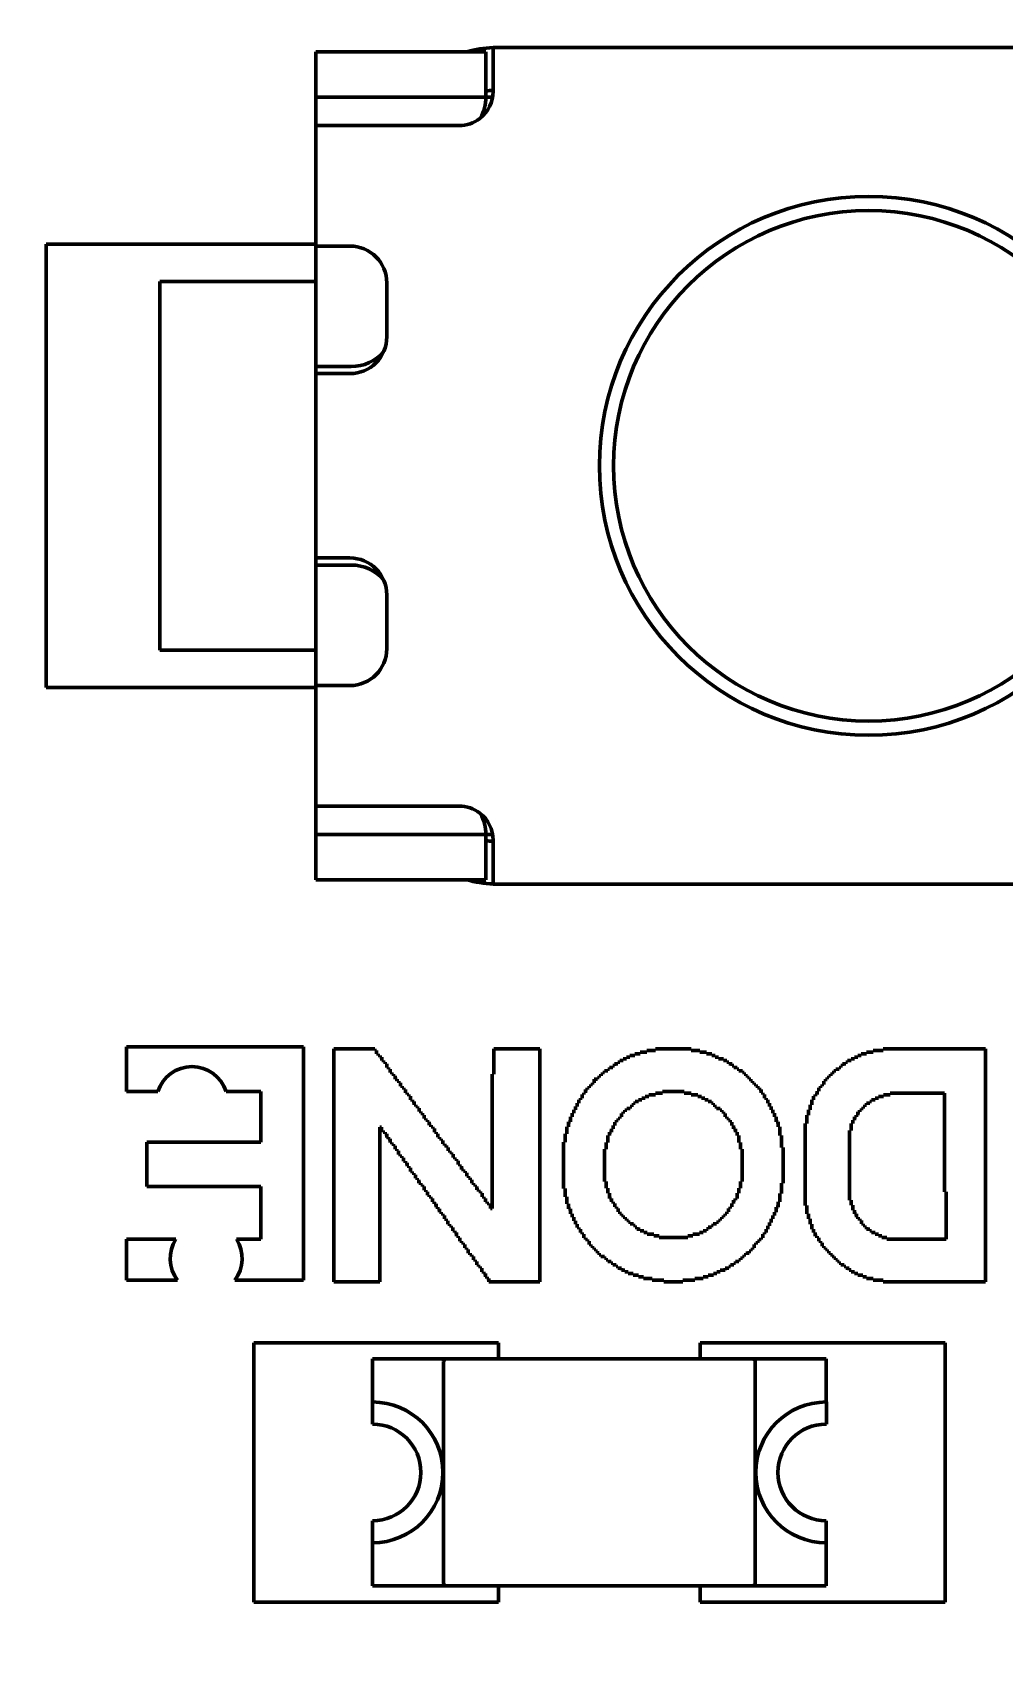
# Model space of a CAD drawing. Header units: millimetres. Extents: x 22 to 202, y 169 to 282.
# Drawn here: x 93.45 to 96.87, y 211.14 to 216.87 of the extents above; entities that cross this region are included whole.
import ezdxf

# ---------------------------------------------------------------- set-up
doc = ezdxf.new("R2010")
doc.units = ezdxf.units.MM
doc.header["$LTSCALE"] = 0.75
doc.layers.add('FD_Dimensions', color=7, linetype='Continuous', lineweight=25)
doc.layers.add('Visible', color=7, linetype='Continuous', lineweight=50)
doc.styles.get("Standard").update_dxf_attribs({"font": 'arial.ttf'})
doc.dimstyles.new('Dim-ISO-25', dxfattribs={"dimtxt": 2.5, "dimasz": 2.5, "dimexe": 1.5, "dimexo": 0, "dimgap": 1, "dimtad": 1, "dimzin": 4, "dimdsep": 46, "dimtxsty": 'Standard', "dimblk": 'OPEN90', "dimcen": 0, "dimazin": 1, "dimtp": 0.1, "dimtm": 0.1, "dimtfac": 0.72, "dimtmove": 0, "dimatfit": 3, "dimfxl": 1, "dimtzin": 4, "dimarcsym": 0})

# ---------------------------------------------------------------- blocks, each defined once
blk = doc.blocks.new('_Open90')
at = {"color": 0, "linetype": 'ByBlock', "lineweight": -2}
for p, q in [((-0.5, 0.5), (0, 0)), ((0, 0), (-1, 0)), ((0, 0), (-0.5, -0.5))]:
    blk.add_line(p, q, dxfattribs=at)
blk = doc.blocks.new('*D39')
at = {"layer": 'Defpoints', "color": 0, "transparency": 16777216}
for p in [(91.851481, 219.885579), (39.845512, 191.385202), (126.699789, 191.385202)]:
    blk.add_point(p, dxfattribs=at)
at = {"layer": 'FD_Dimensions', "color": 0, "lineweight": -2, "transparency": 16777216}
for p, q in [((91.851481, 219.885579), (38.345512, 219.885579)), ((39.845512, 217.385579), (39.845512, 193.885202)), ((126.699789, 191.385202), (38.345512, 191.385202))]:
    blk.add_line(p, q, dxfattribs=at)
at = {"layer": 'FD_Dimensions', "color": 0, "lineweight": -2, "transparency": 16777216, "xscale": 2.5, "yscale": 2.5, "zscale": 2.5}
for p, rotation in [((39.845512, 219.885579), 90), ((39.845512, 191.385202), 270)]:
    blk.add_blockref('_Open90', p, dxfattribs=dict(at, rotation=rotation))
at = {"layer": 'FD_Dimensions', "color": 0, "transparency": 16777216, "insert": (37.568245, 204.532394), "char_height": 2.5, "attachment_point": 5, "rotation": 90}
blk.add_mtext('28.50mm', dxfattribs=at)

msp = doc.modelspace()

# ---------------------------------------------------------------- linework, layer by layer
at = {"layer": 'Visible'}
for p, q in [((94.4524, 216.6424), (94.4524, 216.8024)), ((94.4524, 216.8024), (95.0524, 216.8024)), ((95.0524, 216.8024), (95.0524, 216.6424)), ((95.0774, 216.8174), (95.0774, 216.6624)), ((97.7274, 216.8174), (95.0774, 216.8174)), ((94.4524, 216.5424), (94.4524, 216.6424)), ((94.4524, 216.6424), (95.0524, 216.6424)), ((95.0524, 216.6424), (95.0757, 216.6424)), ((94.9574, 216.5424), (94.4524, 216.5424)), ((94.4524, 216.1174), (94.4524, 216.5424)), ((93.5009, 216.124), (93.5009, 214.5608)), ((94.4524, 216.124), (93.5009, 216.124)), ((94.4524, 216.1174), (94.5724, 216.1174)), ((94.4524, 215.6924), (94.4524, 216.1174)), ((93.9024, 215.9924), (94.4524, 215.9924)), ((93.9024, 215.9924), (93.9024, 214.6924)), ((94.7024, 215.9874), (94.7024, 215.7974)), ((94.4524, 215.6924), (94.4524, 215.6674)), ((94.4524, 215.6924), (94.5774, 215.6924)), ((94.5724, 215.6674), (94.4524, 215.6674)), ((94.4524, 215.6674), (94.4524, 215.0174)), ((94.4524, 215.0174), (94.4524, 214.9924)), ((94.4524, 215.0174), (94.5724, 215.0174)), ((94.4524, 214.5674), (94.4524, 214.9924)), ((94.5774, 214.9924), (94.4524, 214.9924)), ((94.7024, 214.8874), (94.7024, 214.6974)), ((94.4524, 214.6924), (93.9024, 214.6924)), ((93.5009, 214.5608), (94.4524, 214.5608)), ((94.5724, 214.5674), (94.4524, 214.5674)), ((94.4524, 214.1424), (94.4524, 214.5674)), ((94.4524, 214.1424), (94.9574, 214.1424)), ((94.4524, 214.0424), (94.4524, 214.1424)), ((94.4524, 213.8824), (94.4524, 214.0424)), ((95.0524, 214.0424), (94.4524, 214.0424)), ((95.0757, 214.0424), (95.0524, 214.0424)), ((95.0524, 214.0424), (95.0524, 213.8824)), ((95.0774, 214.0224), (95.0774, 213.8674)), ((94.4524, 213.8824), (95.0524, 213.8824)), ((95.0774, 213.8674), (97.7274, 213.8674)), ((93.7839, 213.2929), (94.4085, 213.2929)), ((93.7839, 213.1362), (93.7839, 213.2929)), ((94.4085, 213.2929), (94.4085, 212.4702)), ((94.5159, 213.2868), (94.6607, 213.2868)), ((94.5159, 212.4643), (94.5159, 213.2868)), ((94.6607, 213.2868), (94.6607, 213.2809)), ((95.08, 213.2868), (95.2426, 213.2868)), ((95.08, 213.1969), (95.08, 213.2868)), ((95.2426, 213.2868), (95.2426, 212.4643)), ((95.65, 213.2868), (95.7765, 213.2868)), ((95.65, 213.2809), (95.65, 213.2868)), ((95.7765, 213.2868), (95.7765, 213.2809)), ((96.4539, 213.2868), (96.8146, 213.2868)), ((96.4539, 213.2809), (96.4539, 213.2868)), ((96.8146, 213.2868), (96.8146, 212.4643)), ((94.6607, 213.2809), (94.6665, 213.2809)), ((94.6665, 213.2809), (94.6665, 213.2688)), ((94.6665, 213.2688), (94.6726, 213.2688)), ((94.6726, 213.2688), (94.6726, 213.2629)), ((94.6726, 213.2629), (94.6785, 213.2629)), ((94.6785, 213.2629), (94.6785, 213.2568)), ((94.6785, 213.2568), (94.6846, 213.2568)), ((94.6846, 213.2568), (94.6846, 213.2449)), ((94.6846, 213.2449), (94.6906, 213.2449)), ((94.6906, 213.2449), (94.6906, 213.2388)), ((94.6906, 213.2388), (94.6965, 213.2388)), ((94.6965, 213.2388), (94.6965, 213.2329)), ((94.6965, 213.2329), (94.7026, 213.2329)), ((94.7026, 213.2329), (94.7026, 213.2207)), ((95.506, 213.2329), (95.5179, 213.2329)), ((95.506, 213.2268), (95.506, 213.2329)), ((95.5179, 213.2388), (95.524, 213.2388)), ((95.5179, 213.2329), (95.5179, 213.2388)), ((95.524, 213.2449), (95.536, 213.2449)), ((95.524, 213.2388), (95.524, 213.2449)), ((95.536, 213.251), (95.5479, 213.251)), ((95.536, 213.2449), (95.536, 213.251)), ((95.5479, 213.2568), (95.5601, 213.2568)), ((95.5479, 213.251), (95.5479, 213.2568)), ((95.5601, 213.2629), (95.5779, 213.2629)), ((95.5601, 213.2568), (95.5601, 213.2629)), ((95.5779, 213.2688), (95.5959, 213.2688)), ((95.5779, 213.2629), (95.5779, 213.2688)), ((95.5959, 213.2748), (95.62, 213.2748)), ((95.5959, 213.2688), (95.5959, 213.2748)), ((95.62, 213.2809), (95.65, 213.2809)), ((95.62, 213.2748), (95.62, 213.2809)), ((95.7765, 213.2809), (95.8065, 213.2809)), ((95.8065, 213.2809), (95.8065, 213.2748)), ((95.8065, 213.2748), (95.8306, 213.2748)), ((95.8306, 213.2748), (95.8306, 213.2688)), ((95.8306, 213.2688), (95.8486, 213.2688)), ((95.8486, 213.2688), (95.8486, 213.2629)), ((95.8486, 213.2629), (95.8606, 213.2629)), ((95.8606, 213.2629), (95.8606, 213.2568)), ((95.8606, 213.2568), (95.8725, 213.2568)), ((95.8725, 213.2568), (95.8725, 213.251)), ((95.8725, 213.251), (95.8905, 213.251)), ((95.8905, 213.251), (95.8905, 213.2449)), ((95.8905, 213.2449), (95.9025, 213.2449)), ((95.9025, 213.2449), (95.9025, 213.2388)), ((95.9025, 213.2388), (95.9086, 213.2388)), ((95.9086, 213.2388), (95.9086, 213.2329)), ((95.9086, 213.2329), (95.9205, 213.2329)), ((95.9205, 213.2329), (95.9205, 213.2268)), ((96.3099, 213.2329), (96.3221, 213.2329)), ((96.3099, 213.2268), (96.3099, 213.2329)), ((96.3221, 213.2388), (96.3279, 213.2388)), ((96.3221, 213.2329), (96.3221, 213.2388)), ((96.3279, 213.2449), (96.3399, 213.2449)), ((96.3279, 213.2388), (96.3279, 213.2449)), ((96.3399, 213.251), (96.3521, 213.251)), ((96.3399, 213.2449), (96.3399, 213.251)), ((96.3521, 213.2568), (96.364, 213.2568)), ((96.3521, 213.251), (96.3521, 213.2568)), ((96.364, 213.2629), (96.3759, 213.2629)), ((96.364, 213.2568), (96.364, 213.2629)), ((96.3759, 213.2688), (96.394, 213.2688)), ((96.3759, 213.2629), (96.3759, 213.2688)), ((96.394, 213.2748), (96.4181, 213.2748)), ((96.394, 213.2688), (96.394, 213.2748)), ((96.4181, 213.2809), (96.4539, 213.2809)), ((96.4181, 213.2748), (96.4181, 213.2809)), ((94.7026, 213.2207), (94.7087, 213.2207)), ((94.7087, 213.2207), (94.7087, 213.2149)), ((94.7087, 213.2149), (94.7145, 213.2149)), ((94.7145, 213.2149), (94.7145, 213.2027)), ((94.7145, 213.2027), (94.7206, 213.2027)), ((94.7206, 213.2027), (94.7206, 213.1969)), ((94.7206, 213.1969), (94.7265, 213.1969)), ((94.7265, 213.1969), (94.7265, 213.1908)), ((94.7265, 213.1908), (94.7326, 213.1908)), ((94.7326, 213.1908), (94.7326, 213.1788)), ((94.7326, 213.1788), (94.7387, 213.1788)), ((94.7387, 213.1788), (94.7387, 213.1727)), ((94.7387, 213.1727), (94.7445, 213.1727)), ((94.7445, 213.1727), (94.7445, 213.1669)), ((95.0739, 213.1969), (95.08, 213.1969)), ((95.0739, 212.7229), (95.0739, 213.1969)), ((95.4341, 213.1788), (95.446, 213.1788)), ((95.4341, 213.1669), (95.4341, 213.1788)), ((95.446, 213.1849), (95.4519, 213.1849)), ((95.446, 213.1788), (95.446, 213.1849)), ((95.4519, 213.1908), (95.458, 213.1908)), ((95.4519, 213.1849), (95.4519, 213.1908)), ((95.458, 213.1969), (95.4641, 213.1969)), ((95.458, 213.1908), (95.458, 213.1969)), ((95.4641, 213.2027), (95.4699, 213.2027)), ((95.4641, 213.1969), (95.4641, 213.2027)), ((95.4699, 213.2088), (95.4819, 213.2088)), ((95.4699, 213.2027), (95.4699, 213.2088)), ((95.4819, 213.2149), (95.488, 213.2149)), ((95.4819, 213.2088), (95.4819, 213.2149)), ((95.488, 213.2207), (95.4999, 213.2207)), ((95.488, 213.2149), (95.488, 213.2207)), ((95.4999, 213.2268), (95.506, 213.2268)), ((95.4999, 213.2207), (95.4999, 213.2268)), ((95.9205, 213.2268), (95.9266, 213.2268)), ((95.9266, 213.2268), (95.9266, 213.2207)), ((95.9266, 213.2207), (95.9386, 213.2207)), ((95.9386, 213.2207), (95.9386, 213.2149)), ((95.9386, 213.2149), (95.9446, 213.2149)), ((95.9446, 213.2149), (95.9446, 213.2088)), ((95.9446, 213.2088), (95.9566, 213.2088)), ((95.9566, 213.2088), (95.9566, 213.2027)), ((95.9566, 213.2027), (95.9627, 213.2027)), ((95.9627, 213.2027), (95.9627, 213.1969)), ((95.9627, 213.1969), (95.9685, 213.1969)), ((95.9685, 213.1969), (95.9685, 213.1908)), ((95.9685, 213.1908), (95.9746, 213.1908)), ((95.9746, 213.1908), (95.9746, 213.1849)), ((95.9746, 213.1849), (95.9805, 213.1849)), ((95.9805, 213.1849), (95.9805, 213.1788)), ((95.9805, 213.1788), (95.9866, 213.1788)), ((95.9866, 213.1788), (95.9866, 213.1727)), ((95.9866, 213.1727), (95.9927, 213.1727)), ((95.9927, 213.1727), (95.9927, 213.1669)), ((96.2439, 213.1727), (96.25, 213.1727)), ((96.2439, 213.1608), (96.2439, 213.1727)), ((96.25, 213.1788), (96.2561, 213.1788)), ((96.25, 213.1727), (96.25, 213.1788)), ((96.2561, 213.1849), (96.2619, 213.1849)), ((96.2561, 213.1788), (96.2561, 213.1849)), ((96.2619, 213.1908), (96.268, 213.1908)), ((96.2619, 213.1849), (96.2619, 213.1908)), ((96.268, 213.1969), (96.2741, 213.1969)), ((96.268, 213.1908), (96.268, 213.1969)), ((96.2741, 213.2027), (96.2799, 213.2027)), ((96.2741, 213.1969), (96.2741, 213.2027)), ((96.2799, 213.2088), (96.286, 213.2088)), ((96.2799, 213.2027), (96.2799, 213.2088)), ((96.286, 213.2149), (96.298, 213.2149)), ((96.286, 213.2088), (96.286, 213.2149)), ((96.298, 213.2207), (96.3041, 213.2207)), ((96.298, 213.2149), (96.298, 213.2207)), ((96.3041, 213.2268), (96.3099, 213.2268)), ((96.3041, 213.2207), (96.3041, 213.2268)), ((93.8948, 213.1362), (93.7839, 213.1362)), ((94.2581, 213.1362), (94.1357, 213.1362)), ((94.2581, 212.9568), (94.2581, 213.1362)), ((94.7445, 213.1669), (94.7506, 213.1669)), ((94.7506, 213.1669), (94.7506, 213.155)), ((94.7506, 213.155), (94.7564, 213.155)), ((94.7564, 213.155), (94.7564, 213.1489)), ((94.7564, 213.1489), (94.7625, 213.1489)), ((94.7625, 213.1489), (94.7625, 213.1428)), ((94.7625, 213.1428), (94.7686, 213.1428)), ((94.7686, 213.1428), (94.7686, 213.1308)), ((94.7686, 213.1308), (94.7745, 213.1308)), ((94.7745, 213.1308), (94.7745, 213.1247)), ((94.7745, 213.1247), (94.7806, 213.1247)), ((94.7806, 213.1247), (94.7806, 213.1189)), ((94.7806, 213.1189), (94.7867, 213.1189)), ((94.7867, 213.1189), (94.7867, 213.107)), ((95.3919, 213.1247), (95.398, 213.1247)), ((95.3919, 213.1128), (95.3919, 213.1247)), ((95.398, 213.1308), (95.4039, 213.1308)), ((95.398, 213.1247), (95.398, 213.1308)), ((95.4039, 213.1428), (95.41, 213.1428)), ((95.4039, 213.1308), (95.4039, 213.1428)), ((95.41, 213.1489), (95.4161, 213.1489)), ((95.41, 213.1428), (95.41, 213.1489)), ((95.4161, 213.155), (95.4219, 213.155)), ((95.4161, 213.1489), (95.4161, 213.155)), ((95.4219, 213.1608), (95.428, 213.1608)), ((95.4219, 213.155), (95.4219, 213.1608)), ((95.428, 213.1669), (95.4341, 213.1669)), ((95.428, 213.1608), (95.428, 213.1669)), ((95.6144, 213.1181), (95.6144, 213.1123)), ((95.6266, 213.1181), (95.6144, 213.1181)), ((95.6266, 213.1242), (95.6266, 213.1181)), ((95.6505, 213.1242), (95.6266, 213.1242)), ((95.6505, 213.1303), (95.6505, 213.1242)), ((95.6746, 213.1303), (95.6505, 213.1303)), ((95.6746, 213.1362), (95.6746, 213.1303)), ((95.7519, 213.1362), (95.6746, 213.1362)), ((95.7519, 213.1303), (95.7519, 213.1362)), ((95.776, 213.1303), (95.7519, 213.1303)), ((95.776, 213.1242), (95.776, 213.1303)), ((95.7999, 213.1242), (95.776, 213.1242)), ((95.7999, 213.1181), (95.7999, 213.1242)), ((95.8121, 213.1181), (95.7999, 213.1181)), ((95.8121, 213.1123), (95.8121, 213.1181)), ((95.9927, 213.1669), (95.9985, 213.1669)), ((95.9985, 213.1669), (95.9985, 213.1608)), ((95.9985, 213.1608), (96.0046, 213.1608)), ((96.0046, 213.1608), (96.0046, 213.155)), ((96.0046, 213.155), (96.0107, 213.155)), ((96.0107, 213.155), (96.0107, 213.1489)), ((96.0107, 213.1489), (96.0165, 213.1489)), ((96.0165, 213.1489), (96.0165, 213.1428)), ((96.0165, 213.1428), (96.0226, 213.1428)), ((96.0226, 213.1428), (96.0226, 213.1308)), ((96.0226, 213.1308), (96.0285, 213.1308)), ((96.0285, 213.1308), (96.0285, 213.1247)), ((96.0285, 213.1247), (96.0346, 213.1247)), ((96.0346, 213.1247), (96.0346, 213.1128)), ((96.208, 213.1189), (96.2139, 213.1189)), ((96.208, 213.107), (96.208, 213.1189)), ((96.2139, 213.1247), (96.22, 213.1247)), ((96.2139, 213.1189), (96.2139, 213.1247)), ((96.22, 213.1369), (96.2261, 213.1369)), ((96.22, 213.1247), (96.22, 213.1369)), ((96.2261, 213.1489), (96.2319, 213.1489)), ((96.2261, 213.1369), (96.2261, 213.1489)), ((96.2319, 213.155), (96.238, 213.155)), ((96.2319, 213.1489), (96.2319, 213.155)), ((96.238, 213.1608), (96.2439, 213.1608)), ((96.238, 213.155), (96.238, 213.1608)), ((96.4366, 213.1181), (96.4366, 213.1123)), ((96.4547, 213.1181), (96.4366, 213.1181)), ((96.4547, 213.1242), (96.4547, 213.1181)), ((96.4786, 213.1242), (96.4547, 213.1242)), ((96.4786, 213.1303), (96.4786, 213.1242)), ((96.6701, 213.1303), (96.4786, 213.1303)), ((96.6701, 212.7823), (96.6701, 213.1303)), ((94.7867, 213.107), (94.7925, 213.107)), ((94.7925, 213.107), (94.7925, 213.1009)), ((94.7925, 213.1009), (94.7986, 213.1009)), ((94.7986, 213.1009), (94.7986, 213.0889)), ((94.7986, 213.0889), (94.8047, 213.0889)), ((94.8047, 213.0889), (94.8047, 213.0828)), ((94.8047, 213.0828), (94.8105, 213.0828)), ((94.8105, 213.0828), (94.8105, 213.0767)), ((94.8105, 213.0767), (94.8166, 213.0767)), ((94.8166, 213.0767), (94.8166, 213.0648)), ((94.8166, 213.0648), (94.8225, 213.0648)), ((94.8225, 213.0648), (94.8225, 213.0589)), ((94.8225, 213.0589), (94.8286, 213.0589)), ((94.8286, 213.0589), (94.8286, 213.0529)), ((95.3559, 213.0589), (95.362, 213.0589)), ((95.3559, 213.0468), (95.3559, 213.0589)), ((95.362, 213.0709), (95.3681, 213.0709)), ((95.362, 213.0589), (95.362, 213.0709)), ((95.3681, 213.0828), (95.3739, 213.0828)), ((95.3681, 213.0709), (95.3681, 213.0828)), ((95.3739, 213.0948), (95.38, 213.0948)), ((95.3739, 213.0828), (95.3739, 213.0948)), ((95.38, 213.107), (95.3858, 213.107)), ((95.38, 213.0948), (95.38, 213.107)), ((95.3858, 213.1128), (95.3919, 213.1128)), ((95.3858, 213.107), (95.3858, 213.1128)), ((95.5306, 213.0582), (95.5306, 213.0462)), ((95.5365, 213.0582), (95.5306, 213.0582)), ((95.5365, 213.0643), (95.5365, 213.0582)), ((95.5426, 213.0643), (95.5365, 213.0643)), ((95.5426, 213.0701), (95.5426, 213.0643)), ((95.5487, 213.0701), (95.5426, 213.0701)), ((95.5487, 213.0762), (95.5487, 213.0701)), ((95.5606, 213.0762), (95.5487, 213.0762)), ((95.5606, 213.0823), (95.5606, 213.0762)), ((95.5667, 213.0823), (95.5606, 213.0823)), ((95.5667, 213.0882), (95.5667, 213.0823)), ((95.5725, 213.0882), (95.5667, 213.0882)), ((95.5725, 213.0943), (95.5725, 213.0882)), ((95.5786, 213.0943), (95.5725, 213.0943)), ((95.5786, 213.1003), (95.5786, 213.0943)), ((95.5906, 213.1003), (95.5786, 213.1003)), ((95.5906, 213.1062), (95.5906, 213.1003)), ((95.6025, 213.1062), (95.5906, 213.1062)), ((95.6025, 213.1123), (95.6025, 213.1062)), ((95.6144, 213.1123), (95.6025, 213.1123)), ((95.824, 213.1123), (95.8121, 213.1123)), ((95.824, 213.1062), (95.824, 213.1123)), ((95.8359, 213.1062), (95.824, 213.1062)), ((95.8359, 213.1003), (95.8359, 213.1062)), ((95.8479, 213.1003), (95.8359, 213.1003)), ((95.8479, 213.0943), (95.8479, 213.1003)), ((95.854, 213.0943), (95.8479, 213.0943)), ((95.854, 213.0882), (95.854, 213.0943)), ((95.8601, 213.0882), (95.854, 213.0882)), ((95.8601, 213.0823), (95.8601, 213.0882)), ((95.8659, 213.0823), (95.8601, 213.0823)), ((95.8659, 213.0762), (95.8659, 213.0823)), ((95.8781, 213.0762), (95.8659, 213.0762)), ((95.8781, 213.0701), (95.8781, 213.0762)), ((95.8839, 213.0701), (95.8781, 213.0701)), ((95.8839, 213.0643), (95.8839, 213.0701)), ((95.89, 213.0643), (95.8839, 213.0643)), ((95.89, 213.0582), (95.89, 213.0643)), ((95.8959, 213.0582), (95.89, 213.0582)), ((95.8959, 213.0462), (95.8959, 213.0582)), ((96.0346, 213.1128), (96.0407, 213.1128)), ((96.0407, 213.1128), (96.0407, 213.107)), ((96.0407, 213.107), (96.0465, 213.107)), ((96.0465, 213.107), (96.0465, 213.0948)), ((96.0465, 213.0948), (96.0526, 213.0948)), ((96.0526, 213.0948), (96.0526, 213.0828)), ((96.0526, 213.0828), (96.0584, 213.0828)), ((96.0584, 213.0828), (96.0584, 213.0709)), ((96.0584, 213.0709), (96.0645, 213.0709)), ((96.0645, 213.0709), (96.0645, 213.0589)), ((96.0645, 213.0589), (96.0706, 213.0589)), ((96.0706, 213.0589), (96.0706, 213.0468)), ((96.19, 213.0709), (96.1961, 213.0709)), ((96.19, 213.0529), (96.19, 213.0709)), ((96.1961, 213.0889), (96.2019, 213.0889)), ((96.1961, 213.0709), (96.1961, 213.0889)), ((96.2019, 213.107), (96.208, 213.107)), ((96.2019, 213.0889), (96.2019, 213.107)), ((96.3645, 213.0643), (96.3645, 213.0523)), ((96.3706, 213.0643), (96.3645, 213.0643)), ((96.3706, 213.0701), (96.3706, 213.0643)), ((96.3764, 213.0701), (96.3706, 213.0701)), ((96.3764, 213.0762), (96.3764, 213.0701)), ((96.3825, 213.0762), (96.3764, 213.0762)), ((96.3825, 213.0823), (96.3825, 213.0762)), ((96.3886, 213.0823), (96.3825, 213.0823)), ((96.3886, 213.0882), (96.3886, 213.0823)), ((96.3945, 213.0882), (96.3886, 213.0882)), ((96.3945, 213.0943), (96.3945, 213.0882)), ((96.4067, 213.0943), (96.3945, 213.0943)), ((96.4067, 213.1003), (96.4067, 213.0943)), ((96.4125, 213.1003), (96.4067, 213.1003)), ((96.4125, 213.1062), (96.4125, 213.1003)), ((96.4247, 213.1062), (96.4125, 213.1062)), ((96.4247, 213.1123), (96.4247, 213.1062)), ((96.4366, 213.1123), (96.4247, 213.1123)), ((94.6785, 213.0102), (94.6785, 212.4643)), ((94.684, 213.0102), (94.6785, 213.0102)), ((94.684, 212.9982), (94.684, 213.0102)), ((94.8286, 213.0529), (94.8347, 213.0529)), ((94.8347, 213.0529), (94.8347, 213.0409)), ((94.8347, 213.0409), (94.8405, 213.0409)), ((94.8405, 213.0409), (94.8405, 213.0348)), ((94.8405, 213.0348), (94.8466, 213.0348)), ((94.8466, 213.0348), (94.8466, 213.029)), ((94.8466, 213.029), (94.8524, 213.029)), ((94.8524, 213.029), (94.8524, 213.0168)), ((94.8524, 213.0168), (94.8585, 213.0168)), ((94.8585, 213.0168), (94.8585, 213.0109)), ((94.8585, 213.0109), (94.8646, 213.0109)), ((94.8646, 213.0109), (94.8646, 213.0048)), ((94.8646, 213.0048), (94.8705, 213.0048)), ((94.8705, 213.0048), (94.8705, 212.9929)), ((95.3381, 213.0109), (95.3439, 213.0109)), ((95.3381, 212.9868), (95.3381, 213.0109)), ((95.3439, 213.029), (95.35, 213.029)), ((95.3439, 213.0109), (95.3439, 213.029)), ((95.35, 213.0468), (95.3559, 213.0468)), ((95.35, 213.029), (95.35, 213.0468)), ((95.4946, 213.0043), (95.4946, 212.9921)), ((95.5007, 213.0043), (95.4946, 213.0043)), ((95.5007, 213.0163), (95.5007, 213.0043)), ((95.5065, 213.0163), (95.5007, 213.0163)), ((95.5065, 213.0282), (95.5065, 213.0163)), ((95.5126, 213.0282), (95.5065, 213.0282)), ((95.5126, 213.0343), (95.5126, 213.0282)), ((95.5184, 213.0343), (95.5126, 213.0343)), ((95.5184, 213.0402), (95.5184, 213.0343)), ((95.5245, 213.0402), (95.5184, 213.0402)), ((95.5245, 213.0462), (95.5245, 213.0402)), ((95.5306, 213.0462), (95.5245, 213.0462)), ((95.902, 213.0462), (95.8959, 213.0462)), ((95.902, 213.0402), (95.902, 213.0462)), ((95.9081, 213.0402), (95.902, 213.0402)), ((95.9081, 213.0343), (95.9081, 213.0402)), ((95.9139, 213.0343), (95.9081, 213.0343)), ((95.9139, 213.0282), (95.9139, 213.0343)), ((95.92, 213.0282), (95.9139, 213.0282)), ((95.92, 213.0163), (95.92, 213.0282)), ((95.9259, 213.0163), (95.92, 213.0163)), ((95.9259, 213.0043), (95.9259, 213.0163)), ((95.9319, 213.0043), (95.9259, 213.0043)), ((95.9319, 212.9921), (95.9319, 213.0043)), ((96.0706, 213.0468), (96.0765, 213.0468)), ((96.0765, 213.0468), (96.0765, 213.029)), ((96.0765, 213.029), (96.0826, 213.029)), ((96.0826, 213.029), (96.0826, 213.0109)), ((96.0826, 213.0109), (96.0887, 213.0109)), ((96.0887, 213.0109), (96.0887, 212.9807)), ((96.1781, 213.0229), (96.1839, 213.0229)), ((96.1781, 212.7343), (96.1781, 213.0229)), ((96.1839, 213.0529), (96.19, 213.0529)), ((96.1839, 213.0229), (96.1839, 213.0529)), ((96.3406, 213.0224), (96.3406, 212.9982)), ((96.3465, 213.0224), (96.3406, 213.0224)), ((96.3465, 213.0343), (96.3465, 213.0224)), ((96.3526, 213.0343), (96.3465, 213.0343)), ((96.3526, 213.0462), (96.3526, 213.0343)), ((96.3587, 213.0462), (96.3526, 213.0462)), ((96.3587, 213.0523), (96.3587, 213.0462)), ((96.3645, 213.0523), (96.3587, 213.0523)), ((93.856, 212.9568), (94.2581, 212.9568)), ((93.856, 212.8004), (93.856, 212.9568)), ((94.6899, 212.9982), (94.684, 212.9982)), ((94.6899, 212.9921), (94.6899, 212.9982)), ((94.696, 212.9921), (94.6899, 212.9921)), ((94.696, 212.9863), (94.696, 212.9921)), ((94.7021, 212.9863), (94.696, 212.9863)), ((94.7021, 212.9741), (94.7021, 212.9863)), ((94.7079, 212.9741), (94.7021, 212.9741)), ((94.7079, 212.9683), (94.7079, 212.9741)), ((94.714, 212.9683), (94.7079, 212.9683)), ((94.714, 212.9563), (94.714, 212.9683)), ((94.7199, 212.9563), (94.714, 212.9563)), ((94.7199, 212.9502), (94.7199, 212.9563)), ((94.726, 212.9502), (94.7199, 212.9502)), ((94.726, 212.9441), (94.726, 212.9502)), ((94.7321, 212.9441), (94.726, 212.9441)), ((94.7321, 212.9322), (94.7321, 212.9441)), ((94.8705, 212.9929), (94.8766, 212.9929)), ((94.8766, 212.9929), (94.8766, 212.9868)), ((94.8766, 212.9868), (94.8827, 212.9868)), ((94.8827, 212.9868), (94.8827, 212.9749)), ((94.8827, 212.9749), (94.8885, 212.9749)), ((94.8885, 212.9749), (94.8885, 212.9688)), ((94.8885, 212.9688), (94.8946, 212.9688)), ((94.8946, 212.9688), (94.8946, 212.9629)), ((94.8946, 212.9629), (94.9007, 212.9629)), ((94.9007, 212.9629), (94.9007, 212.9507)), ((94.9007, 212.9507), (94.9065, 212.9507)), ((94.9065, 212.9507), (94.9065, 212.9449)), ((94.9065, 212.9449), (94.9126, 212.9449)), ((94.9126, 212.9449), (94.9126, 212.9388)), ((95.3259, 212.9568), (95.332, 212.9568)), ((95.3259, 212.7943), (95.3259, 212.9568)), ((95.332, 212.9868), (95.3381, 212.9868)), ((95.332, 212.9568), (95.332, 212.9868)), ((95.4765, 212.9563), (95.4765, 212.9322)), ((95.4826, 212.9563), (95.4765, 212.9563)), ((95.4826, 212.9802), (95.4826, 212.9563)), ((95.4885, 212.9802), (95.4826, 212.9802)), ((95.4885, 212.9921), (95.4885, 212.9802)), ((95.4946, 212.9921), (95.4885, 212.9921)), ((95.938, 212.9921), (95.9319, 212.9921)), ((95.938, 212.9802), (95.938, 212.9921)), ((95.9439, 212.9802), (95.938, 212.9802)), ((95.9439, 212.9563), (95.9439, 212.9802)), ((95.95, 212.9563), (95.9439, 212.9563)), ((95.95, 212.9322), (95.95, 212.9563)), ((96.0887, 212.9807), (96.0945, 212.9807)), ((96.0945, 212.9807), (96.0945, 212.9388)), ((96.3345, 212.9982), (96.3345, 212.7529)), ((96.3406, 212.9982), (96.3345, 212.9982)), ((94.7379, 212.9322), (94.7321, 212.9322)), ((94.7379, 212.9264), (94.7379, 212.9322)), ((94.744, 212.9264), (94.7379, 212.9264)), ((94.744, 212.9142), (94.744, 212.9264)), ((94.7501, 212.9142), (94.744, 212.9142)), ((94.7501, 212.9083), (94.7501, 212.9142)), ((94.7559, 212.9083), (94.7501, 212.9083)), ((94.7559, 212.9022), (94.7559, 212.9083)), ((94.762, 212.9022), (94.7559, 212.9022)), ((94.762, 212.8903), (94.762, 212.9022)), ((94.7679, 212.8903), (94.762, 212.8903)), ((94.7679, 212.8842), (94.7679, 212.8903)), ((94.9126, 212.9388), (94.9185, 212.9388)), ((94.9185, 212.9388), (94.9185, 212.9269)), ((94.9185, 212.9269), (94.9246, 212.9269)), ((94.9246, 212.9269), (94.9246, 212.9208)), ((94.9246, 212.9208), (94.9307, 212.9208)), ((94.9307, 212.9208), (94.9307, 212.9149)), ((94.9307, 212.9149), (94.9365, 212.9149)), ((94.9365, 212.9149), (94.9365, 212.9027)), ((94.9365, 212.9027), (94.9426, 212.9027)), ((94.9426, 212.9027), (94.9426, 212.8969)), ((94.9426, 212.8969), (94.9485, 212.8969)), ((94.9485, 212.8969), (94.9485, 212.8908)), ((94.9485, 212.8908), (94.9546, 212.8908)), ((94.9546, 212.8908), (94.9546, 212.8789)), ((95.4707, 212.9322), (95.4707, 212.8189)), ((95.4765, 212.9322), (95.4707, 212.9322)), ((95.9561, 212.9322), (95.95, 212.9322)), ((95.9561, 212.8189), (95.9561, 212.9322)), ((96.0945, 212.9388), (96.1006, 212.9388)), ((96.1006, 212.9388), (96.1006, 212.8123)), ((94.774, 212.8842), (94.7679, 212.8842)), ((94.774, 212.8723), (94.774, 212.8842)), ((94.7801, 212.8723), (94.774, 212.8723)), ((94.7801, 212.8662), (94.7801, 212.8723)), ((94.7859, 212.8662), (94.7801, 212.8662)), ((94.7859, 212.8542), (94.7859, 212.8662)), ((94.792, 212.8542), (94.7859, 212.8542)), ((94.792, 212.8481), (94.792, 212.8542)), ((94.7981, 212.8481), (94.792, 212.8481)), ((94.7981, 212.8423), (94.7981, 212.8481)), ((94.8039, 212.8423), (94.7981, 212.8423)), ((94.8039, 212.8303), (94.8039, 212.8423)), ((94.81, 212.8303), (94.8039, 212.8303)), ((94.81, 212.8243), (94.81, 212.8303)), ((94.9546, 212.8789), (94.9607, 212.8789)), ((94.9607, 212.8789), (94.9607, 212.8728)), ((94.9607, 212.8728), (94.9665, 212.8728)), ((94.9665, 212.8728), (94.9665, 212.8608)), ((94.9665, 212.8608), (94.9726, 212.8608)), ((94.9726, 212.8608), (94.9726, 212.8547)), ((94.9726, 212.8547), (94.9787, 212.8547)), ((94.9787, 212.8547), (94.9787, 212.8489)), ((94.9787, 212.8489), (94.9845, 212.8489)), ((94.9845, 212.8489), (94.9845, 212.837)), ((94.9845, 212.837), (94.9906, 212.837)), ((94.9906, 212.837), (94.9906, 212.8309)), ((94.9906, 212.8309), (94.9965, 212.8309)), ((94.9965, 212.8309), (94.9965, 212.8248)), ((94.2581, 212.8004), (93.856, 212.8004)), ((94.2581, 212.615), (94.2581, 212.8004)), ((94.8159, 212.8243), (94.81, 212.8243)), ((94.8159, 212.8123), (94.8159, 212.8243)), ((94.822, 212.8123), (94.8159, 212.8123)), ((94.822, 212.8062), (94.822, 212.8123)), ((94.8281, 212.8062), (94.822, 212.8062)), ((94.8281, 212.8004), (94.8281, 212.8062)), ((94.8339, 212.8004), (94.8281, 212.8004)), ((94.8339, 212.7882), (94.8339, 212.8004)), ((94.84, 212.7882), (94.8339, 212.7882)), ((94.84, 212.7823), (94.84, 212.7882)), ((94.8458, 212.7823), (94.84, 212.7823)), ((94.8458, 212.7702), (94.8458, 212.7823)), ((94.9965, 212.8248), (95.0026, 212.8248)), ((95.0026, 212.8248), (95.0026, 212.8128)), ((95.0026, 212.8128), (95.0087, 212.8128)), ((95.0087, 212.8128), (95.0087, 212.807)), ((95.0087, 212.807), (95.0145, 212.807)), ((95.0145, 212.807), (95.0145, 212.8009)), ((95.0145, 212.8009), (95.0206, 212.8009)), ((95.0206, 212.8009), (95.0206, 212.7889)), ((95.0206, 212.7889), (95.0267, 212.7889)), ((95.0267, 212.7889), (95.0267, 212.7828)), ((95.0267, 212.7828), (95.0325, 212.7828)), ((95.0325, 212.7828), (95.0325, 212.7768)), ((95.0325, 212.7768), (95.0386, 212.7768)), ((95.0386, 212.7768), (95.0386, 212.7648)), ((95.332, 212.7943), (95.3259, 212.7943)), ((95.332, 212.7643), (95.332, 212.7943)), ((95.4707, 212.8189), (95.4765, 212.8189)), ((95.4765, 212.8189), (95.4765, 212.7948)), ((95.4765, 212.7948), (95.4826, 212.7948)), ((95.4826, 212.7948), (95.4826, 212.7768)), ((95.4826, 212.7768), (95.4885, 212.7768)), ((95.4885, 212.7768), (95.4885, 212.7587)), ((95.938, 212.7768), (95.9439, 212.7768)), ((95.938, 212.7587), (95.938, 212.7768)), ((95.9439, 212.7948), (95.95, 212.7948)), ((95.9439, 212.7768), (95.9439, 212.7948)), ((95.95, 212.8189), (95.9561, 212.8189)), ((95.95, 212.7948), (95.95, 212.8189)), ((96.0887, 212.7762), (96.0887, 212.7463)), ((96.0945, 212.7762), (96.0887, 212.7762)), ((96.0945, 212.8123), (96.0945, 212.7762)), ((96.1006, 212.8123), (96.0945, 212.8123)), ((96.6759, 212.7823), (96.6701, 212.7823)), ((96.6759, 212.615), (96.6759, 212.7823)), ((94.8519, 212.7702), (94.8458, 212.7702)), ((94.8519, 212.7643), (94.8519, 212.7702)), ((94.858, 212.7643), (94.8519, 212.7643)), ((94.858, 212.7582), (94.858, 212.7643)), ((94.8639, 212.7582), (94.858, 212.7582)), ((94.8639, 212.7463), (94.8639, 212.7582)), ((94.87, 212.7463), (94.8639, 212.7463)), ((94.87, 212.7402), (94.87, 212.7463)), ((94.8761, 212.7402), (94.87, 212.7402)), ((94.8761, 212.7282), (94.8761, 212.7402)), ((94.8819, 212.7282), (94.8761, 212.7282)), ((94.8819, 212.7221), (94.8819, 212.7282)), ((94.888, 212.7221), (94.8819, 212.7221)), ((94.888, 212.7102), (94.888, 212.7221)), ((95.0386, 212.7648), (95.0445, 212.7648)), ((95.0445, 212.7648), (95.0445, 212.7587)), ((95.0445, 212.7587), (95.0506, 212.7587)), ((95.0506, 212.7587), (95.0506, 212.7468)), ((95.0506, 212.7468), (95.0567, 212.7468)), ((95.0567, 212.7468), (95.0567, 212.7409)), ((95.0567, 212.7409), (95.0625, 212.7409)), ((95.0625, 212.7409), (95.0625, 212.7348)), ((95.0625, 212.7348), (95.0686, 212.7348)), ((95.0686, 212.7348), (95.0686, 212.7229)), ((95.0686, 212.7229), (95.0739, 212.7229)), ((95.3381, 212.7643), (95.332, 212.7643)), ((95.3381, 212.7402), (95.3381, 212.7643)), ((95.3439, 212.7402), (95.3381, 212.7402)), ((95.3439, 212.7221), (95.3439, 212.7402)), ((95.35, 212.7221), (95.3439, 212.7221)), ((95.35, 212.7044), (95.35, 212.7221)), ((95.4885, 212.7587), (95.4946, 212.7587)), ((95.4946, 212.7587), (95.4946, 212.7468)), ((95.4946, 212.7468), (95.5007, 212.7468)), ((95.5007, 212.7468), (95.5007, 212.7409)), ((95.5007, 212.7409), (95.5065, 212.7409)), ((95.5065, 212.7409), (95.5065, 212.7287)), ((95.5065, 212.7287), (95.5126, 212.7287)), ((95.5126, 212.7287), (95.5126, 212.7229)), ((95.5126, 212.7229), (95.5184, 212.7229)), ((95.5184, 212.7229), (95.5184, 212.711)), ((95.9081, 212.7229), (95.9139, 212.7229)), ((95.9081, 212.711), (95.9081, 212.7229)), ((95.9139, 212.7287), (95.92, 212.7287)), ((95.9139, 212.7229), (95.9139, 212.7287)), ((95.92, 212.7409), (95.9259, 212.7409)), ((95.92, 212.7287), (95.92, 212.7409)), ((95.9259, 212.7529), (95.9319, 212.7529)), ((95.9259, 212.7409), (95.9259, 212.7529)), ((95.9319, 212.7587), (95.938, 212.7587)), ((95.9319, 212.7529), (95.9319, 212.7587)), ((96.0765, 212.7282), (96.0765, 212.7102)), ((96.0826, 212.7282), (96.0765, 212.7282)), ((96.0826, 212.7463), (96.0826, 212.7282)), ((96.0887, 212.7463), (96.0826, 212.7463)), ((96.1839, 212.7343), (96.1781, 212.7343)), ((96.1839, 212.7044), (96.1839, 212.7343)), ((96.3345, 212.7529), (96.3406, 212.7529)), ((96.3406, 212.7529), (96.3406, 212.7348)), ((96.3406, 212.7348), (96.3465, 212.7348)), ((96.3465, 212.7348), (96.3465, 212.7168)), ((96.3465, 212.7168), (96.3526, 212.7168)), ((96.3526, 212.7168), (96.3526, 212.7049)), ((94.8941, 212.7102), (94.888, 212.7102)), ((94.8941, 212.7044), (94.8941, 212.7102)), ((94.8999, 212.7044), (94.8941, 212.7044)), ((94.8999, 212.6983), (94.8999, 212.7044)), ((94.906, 212.6983), (94.8999, 212.6983)), ((94.906, 212.6863), (94.906, 212.6983)), ((94.9119, 212.6863), (94.906, 212.6863)), ((94.9119, 212.6802), (94.9119, 212.6863)), ((94.918, 212.6802), (94.9119, 212.6802)), ((94.918, 212.6683), (94.918, 212.6802)), ((94.9241, 212.6683), (94.918, 212.6683)), ((94.9241, 212.6622), (94.9241, 212.6683)), ((94.9299, 212.6622), (94.9241, 212.6622)), ((94.9299, 212.6564), (94.9299, 212.6622)), ((94.936, 212.6564), (94.9299, 212.6564)), ((94.936, 212.6442), (94.936, 212.6564)), ((95.3559, 212.7044), (95.35, 212.7044)), ((95.3559, 212.6922), (95.3559, 212.7044)), ((95.362, 212.6922), (95.3559, 212.6922)), ((95.362, 212.6802), (95.362, 212.6922)), ((95.3681, 212.6802), (95.362, 212.6802)), ((95.3681, 212.6683), (95.3681, 212.6802)), ((95.3739, 212.6683), (95.3681, 212.6683)), ((95.3739, 212.6564), (95.3739, 212.6683)), ((95.38, 212.6564), (95.3739, 212.6564)), ((95.38, 212.6503), (95.38, 212.6564)), ((95.5184, 212.711), (95.5245, 212.711)), ((95.5245, 212.711), (95.5245, 212.7049)), ((95.5245, 212.7049), (95.5306, 212.7049)), ((95.5306, 212.7049), (95.5306, 212.6988)), ((95.5306, 212.6988), (95.5365, 212.6988)), ((95.5365, 212.6988), (95.5365, 212.6929)), ((95.5365, 212.6929), (95.5426, 212.6929)), ((95.5426, 212.6929), (95.5426, 212.6868)), ((95.5426, 212.6868), (95.5487, 212.6868)), ((95.5487, 212.6868), (95.5487, 212.6807)), ((95.5487, 212.6807), (95.5545, 212.6807)), ((95.5545, 212.6807), (95.5545, 212.6749)), ((95.5545, 212.6749), (95.5606, 212.6749)), ((95.5606, 212.6749), (95.5606, 212.6688)), ((95.5606, 212.6688), (95.5725, 212.6688)), ((95.5725, 212.6688), (95.5725, 212.6627)), ((95.5725, 212.6627), (95.5786, 212.6627)), ((95.5786, 212.6627), (95.5786, 212.6569)), ((95.5786, 212.6569), (95.5845, 212.6569)), ((95.5845, 212.6569), (95.5845, 212.6508)), ((95.8359, 212.6569), (95.8479, 212.6569)), ((95.8359, 212.6508), (95.8359, 212.6569)), ((95.8479, 212.6627), (95.854, 212.6627)), ((95.8479, 212.6569), (95.8479, 212.6627)), ((95.854, 212.6688), (95.8659, 212.6688)), ((95.854, 212.6627), (95.854, 212.6688)), ((95.8659, 212.6749), (95.872, 212.6749)), ((95.8659, 212.6688), (95.8659, 212.6749)), ((95.872, 212.6807), (95.8781, 212.6807)), ((95.872, 212.6749), (95.872, 212.6807)), ((95.8781, 212.6868), (95.8839, 212.6868)), ((95.8781, 212.6807), (95.8781, 212.6868)), ((95.8839, 212.6929), (95.89, 212.6929)), ((95.8839, 212.6868), (95.8839, 212.6929)), ((95.89, 212.6988), (95.8959, 212.6988)), ((95.89, 212.6929), (95.89, 212.6988)), ((95.8959, 212.7049), (95.902, 212.7049)), ((95.8959, 212.6988), (95.8959, 212.7049)), ((95.902, 212.711), (95.9081, 212.711)), ((95.902, 212.7049), (95.902, 212.711)), ((96.0465, 212.6622), (96.0465, 212.6503)), ((96.0526, 212.6622), (96.0465, 212.6622)), ((96.0526, 212.6741), (96.0526, 212.6622)), ((96.0584, 212.6741), (96.0526, 212.6741)), ((96.0584, 212.6863), (96.0584, 212.6741)), ((96.0645, 212.6863), (96.0584, 212.6863)), ((96.0645, 212.6983), (96.0645, 212.6863)), ((96.0706, 212.6983), (96.0645, 212.6983)), ((96.0706, 212.7102), (96.0706, 212.6983)), ((96.0765, 212.7102), (96.0706, 212.7102)), ((96.19, 212.7044), (96.1839, 212.7044)), ((96.19, 212.6863), (96.19, 212.7044)), ((96.1961, 212.6863), (96.19, 212.6863)), ((96.1961, 212.6683), (96.1961, 212.6863)), ((96.2019, 212.6683), (96.1961, 212.6683)), ((96.2019, 212.6503), (96.2019, 212.6683)), ((96.3526, 212.7049), (96.3587, 212.7049)), ((96.3587, 212.7049), (96.3587, 212.6929)), ((96.3587, 212.6929), (96.3645, 212.6929)), ((96.3645, 212.6929), (96.3645, 212.6868)), ((96.3645, 212.6868), (96.3706, 212.6868)), ((96.3706, 212.6868), (96.3706, 212.6807)), ((96.3706, 212.6807), (96.3764, 212.6807)), ((96.3764, 212.6807), (96.3764, 212.6688)), ((96.3764, 212.6688), (96.3825, 212.6688)), ((96.3825, 212.6688), (96.3825, 212.6627)), ((96.3825, 212.6627), (96.3886, 212.6627)), ((96.3886, 212.6627), (96.3886, 212.6569)), ((96.3886, 212.6569), (96.3945, 212.6569)), ((96.3945, 212.6569), (96.3945, 212.6508)), ((93.7839, 212.615), (93.9585, 212.615)), ((93.7839, 212.4702), (93.7839, 212.615)), ((94.1721, 212.615), (94.2581, 212.615)), ((94.9419, 212.6442), (94.936, 212.6442)), ((94.9419, 212.6383), (94.9419, 212.6442)), ((94.948, 212.6383), (94.9419, 212.6383)), ((94.948, 212.6261), (94.948, 212.6383)), ((94.954, 212.6261), (94.948, 212.6261)), ((94.954, 212.6203), (94.954, 212.6261)), ((94.9599, 212.6203), (94.954, 212.6203)), ((94.9599, 212.6084), (94.9599, 212.6203)), ((94.966, 212.6084), (94.9599, 212.6084)), ((94.966, 212.6023), (94.966, 212.6084)), ((94.9721, 212.6023), (94.966, 212.6023)), ((94.9721, 212.5962), (94.9721, 212.6023)), ((95.3858, 212.6503), (95.38, 212.6503)), ((95.3858, 212.6383), (95.3858, 212.6503)), ((95.3919, 212.6383), (95.3858, 212.6383)), ((95.3919, 212.6322), (95.3919, 212.6383)), ((95.398, 212.6322), (95.3919, 212.6322)), ((95.398, 212.6203), (95.398, 212.6322)), ((95.4039, 212.6203), (95.398, 212.6203)), ((95.4039, 212.6142), (95.4039, 212.6203)), ((95.41, 212.6142), (95.4039, 212.6142)), ((95.41, 212.6084), (95.41, 212.6142)), ((95.4161, 212.6084), (95.41, 212.6084)), ((95.4161, 212.5962), (95.4161, 212.6084)), ((95.5845, 212.6508), (95.5967, 212.6508)), ((95.5967, 212.6508), (95.5967, 212.6449)), ((95.5967, 212.6449), (95.6086, 212.6449)), ((95.6086, 212.6449), (95.6086, 212.6388)), ((95.6086, 212.6388), (95.6205, 212.6388)), ((95.6205, 212.6388), (95.6205, 212.6327)), ((95.6205, 212.6327), (95.6447, 212.6327)), ((95.6447, 212.6327), (95.6447, 212.6269)), ((95.6447, 212.6269), (95.6627, 212.6269)), ((95.6627, 212.6269), (95.6627, 212.6208)), ((95.6627, 212.6208), (95.7641, 212.6208)), ((95.7641, 212.6208), (95.7641, 212.6269)), ((95.7641, 212.6269), (95.7821, 212.6269)), ((95.7821, 212.6327), (95.806, 212.6327)), ((95.7821, 212.6269), (95.7821, 212.6327)), ((95.806, 212.6388), (95.8179, 212.6388)), ((95.806, 212.6327), (95.806, 212.6388)), ((95.8179, 212.6449), (95.8298, 212.6449)), ((95.8179, 212.6388), (95.8179, 212.6449)), ((95.8298, 212.6508), (95.8359, 212.6508)), ((95.8298, 212.6449), (95.8298, 212.6508)), ((96.0046, 212.6023), (96.0046, 212.5962)), ((96.0107, 212.6023), (96.0046, 212.6023)), ((96.0107, 212.6084), (96.0107, 212.6023)), ((96.0165, 212.6084), (96.0107, 212.6084)), ((96.0165, 212.6142), (96.0165, 212.6084)), ((96.0226, 212.6142), (96.0165, 212.6142)), ((96.0226, 212.6203), (96.0226, 212.6142)), ((96.0285, 212.6203), (96.0226, 212.6203)), ((96.0285, 212.6322), (96.0285, 212.6203)), ((96.0346, 212.6322), (96.0285, 212.6322)), ((96.0346, 212.6383), (96.0346, 212.6322)), ((96.0407, 212.6383), (96.0346, 212.6383)), ((96.0407, 212.6503), (96.0407, 212.6383)), ((96.0465, 212.6503), (96.0407, 212.6503)), ((96.208, 212.6503), (96.2019, 212.6503)), ((96.208, 212.6383), (96.208, 212.6503)), ((96.2139, 212.6383), (96.208, 212.6383)), ((96.2139, 212.6261), (96.2139, 212.6383)), ((96.22, 212.6261), (96.2139, 212.6261)), ((96.22, 212.6203), (96.22, 212.6261)), ((96.2261, 212.6203), (96.22, 212.6203)), ((96.2261, 212.6084), (96.2261, 212.6203)), ((96.2319, 212.6084), (96.2261, 212.6084)), ((96.2319, 212.6023), (96.2319, 212.6084)), ((96.238, 212.6023), (96.2319, 212.6023)), ((96.238, 212.5903), (96.238, 212.6023)), ((96.3945, 212.6508), (96.4067, 212.6508)), ((96.4067, 212.6508), (96.4067, 212.6449)), ((96.4067, 212.6449), (96.4125, 212.6449)), ((96.4125, 212.6449), (96.4125, 212.6388)), ((96.4125, 212.6388), (96.4247, 212.6388)), ((96.4247, 212.6388), (96.4247, 212.6327)), ((96.4247, 212.6327), (96.4366, 212.6327)), ((96.4366, 212.6327), (96.4366, 212.6269)), ((96.4366, 212.6269), (96.4486, 212.6269)), ((96.4486, 212.6269), (96.4486, 212.6208)), ((96.4486, 212.6208), (96.4666, 212.6208)), ((96.4666, 212.6208), (96.4666, 212.615)), ((96.4666, 212.615), (96.6759, 212.615)), ((94.9779, 212.5962), (94.9721, 212.5962)), ((94.9779, 212.5842), (94.9779, 212.5962)), ((94.984, 212.5842), (94.9779, 212.5842)), ((94.984, 212.5784), (94.984, 212.5842)), ((94.9899, 212.5784), (94.984, 212.5784)), ((94.9899, 212.5662), (94.9899, 212.5784)), ((94.996, 212.5662), (94.9899, 212.5662)), ((94.996, 212.5603), (94.996, 212.5662)), ((95.0021, 212.5603), (94.996, 212.5603)), ((95.0021, 212.5542), (95.0021, 212.5603)), ((95.0079, 212.5542), (95.0021, 212.5542)), ((95.0079, 212.5423), (95.0079, 212.5542)), ((95.014, 212.5423), (95.0079, 212.5423)), ((95.014, 212.5362), (95.014, 212.5423)), ((95.4219, 212.5962), (95.4161, 212.5962)), ((95.4219, 212.5903), (95.4219, 212.5962)), ((95.428, 212.5903), (95.4219, 212.5903)), ((95.428, 212.5842), (95.428, 212.5903)), ((95.4341, 212.5842), (95.428, 212.5842)), ((95.4341, 212.5784), (95.4341, 212.5842)), ((95.4399, 212.5784), (95.4341, 212.5784)), ((95.4399, 212.5723), (95.4399, 212.5784)), ((95.446, 212.5723), (95.4399, 212.5723)), ((95.446, 212.5662), (95.446, 212.5723)), ((95.4519, 212.5662), (95.446, 212.5662)), ((95.4519, 212.5603), (95.4519, 212.5662)), ((95.458, 212.5603), (95.4519, 212.5603)), ((95.458, 212.5542), (95.458, 212.5603)), ((95.4699, 212.5542), (95.458, 212.5542)), ((95.4699, 212.5482), (95.4699, 212.5542)), ((95.476, 212.5482), (95.4699, 212.5482)), ((95.476, 212.5423), (95.476, 212.5482)), ((95.4819, 212.5423), (95.476, 212.5423)), ((95.4819, 212.5362), (95.4819, 212.5423)), ((95.9446, 212.5423), (95.9446, 212.5362)), ((95.9505, 212.5423), (95.9446, 212.5423)), ((95.9505, 212.5482), (95.9505, 212.5423)), ((95.9566, 212.5482), (95.9505, 212.5482)), ((95.9566, 212.5542), (95.9566, 212.5482)), ((95.9627, 212.5542), (95.9566, 212.5542)), ((95.9627, 212.5603), (95.9627, 212.5542)), ((95.9685, 212.5603), (95.9627, 212.5603)), ((95.9685, 212.5662), (95.9685, 212.5603)), ((95.9805, 212.5662), (95.9685, 212.5662)), ((95.9805, 212.5723), (95.9805, 212.5662)), ((95.9866, 212.5723), (95.9805, 212.5723)), ((95.9866, 212.5784), (95.9866, 212.5723)), ((95.9927, 212.5784), (95.9866, 212.5784)), ((95.9927, 212.5842), (95.9927, 212.5784)), ((95.9985, 212.5842), (95.9927, 212.5842)), ((95.9985, 212.5962), (95.9985, 212.5842)), ((96.0046, 212.5962), (95.9985, 212.5962)), ((96.2439, 212.5903), (96.238, 212.5903)), ((96.2439, 212.5842), (96.2439, 212.5903)), ((96.25, 212.5842), (96.2439, 212.5842)), ((96.25, 212.5784), (96.25, 212.5842)), ((96.2561, 212.5784), (96.25, 212.5784)), ((96.2561, 212.5723), (96.2561, 212.5784)), ((96.2619, 212.5723), (96.2561, 212.5723)), ((96.2619, 212.5662), (96.2619, 212.5723)), ((96.268, 212.5662), (96.2619, 212.5662)), ((96.268, 212.5603), (96.268, 212.5662)), ((96.2741, 212.5603), (96.268, 212.5603)), ((96.2741, 212.5542), (96.2741, 212.5603)), ((96.2799, 212.5542), (96.2741, 212.5542)), ((96.2799, 212.5482), (96.2799, 212.5542)), ((96.286, 212.5482), (96.2799, 212.5482)), ((96.286, 212.5423), (96.286, 212.5482)), ((96.2919, 212.5423), (96.286, 212.5423)), ((96.2919, 212.5362), (96.2919, 212.5423)), ((95.0201, 212.5362), (95.014, 212.5362)), ((95.0201, 212.5243), (95.0201, 212.5362)), ((95.0259, 212.5243), (95.0201, 212.5243)), ((95.0259, 212.5182), (95.0259, 212.5243)), ((95.032, 212.5182), (95.0259, 212.5182)), ((95.032, 212.5123), (95.032, 212.5182)), ((95.0379, 212.5123), (95.032, 212.5123)), ((95.0379, 212.5001), (95.0379, 212.5123)), ((95.044, 212.5001), (95.0379, 212.5001)), ((95.044, 212.4943), (95.044, 212.5001)), ((95.0501, 212.4943), (95.044, 212.4943)), ((95.0501, 212.4824), (95.0501, 212.4943)), ((95.4941, 212.5362), (95.4819, 212.5362)), ((95.4941, 212.5301), (95.4941, 212.5362)), ((95.4999, 212.5301), (95.4941, 212.5301)), ((95.4999, 212.5243), (95.4999, 212.5301)), ((95.5121, 212.5243), (95.4999, 212.5243)), ((95.5121, 212.5182), (95.5121, 212.5243)), ((95.5179, 212.5182), (95.5121, 212.5182)), ((95.5179, 212.5123), (95.5179, 212.5182)), ((95.5299, 212.5123), (95.5179, 212.5123)), ((95.5299, 212.5062), (95.5299, 212.5123)), ((95.5421, 212.5062), (95.5299, 212.5062)), ((95.5421, 212.5001), (95.5421, 212.5062)), ((95.554, 212.5001), (95.5421, 212.5001)), ((95.554, 212.4943), (95.554, 212.5001)), ((95.572, 212.4943), (95.554, 212.4943)), ((95.572, 212.4882), (95.572, 212.4943)), ((95.5901, 212.4882), (95.572, 212.4882)), ((95.5901, 212.4824), (95.5901, 212.4882)), ((95.8364, 212.4882), (95.8364, 212.4824)), ((95.8545, 212.4882), (95.8364, 212.4882)), ((95.8545, 212.4943), (95.8545, 212.4882)), ((95.8667, 212.4943), (95.8545, 212.4943)), ((95.8667, 212.5001), (95.8667, 212.4943)), ((95.8786, 212.5001), (95.8667, 212.5001)), ((95.8786, 212.5062), (95.8786, 212.5001)), ((95.8966, 212.5062), (95.8786, 212.5062)), ((95.8966, 212.5123), (95.8966, 212.5062)), ((95.9086, 212.5123), (95.8966, 212.5123)), ((95.9086, 212.5182), (95.9086, 212.5123)), ((95.9147, 212.5182), (95.9086, 212.5182)), ((95.9147, 212.5243), (95.9147, 212.5182)), ((95.9266, 212.5243), (95.9147, 212.5243)), ((95.9266, 212.5301), (95.9266, 212.5243)), ((95.9325, 212.5301), (95.9266, 212.5301)), ((95.9325, 212.5362), (95.9325, 212.5301)), ((95.9446, 212.5362), (95.9325, 212.5362)), ((96.298, 212.5362), (96.2919, 212.5362)), ((96.298, 212.5301), (96.298, 212.5362)), ((96.3041, 212.5301), (96.298, 212.5301)), ((96.3041, 212.5243), (96.3041, 212.5301)), ((96.316, 212.5243), (96.3041, 212.5243)), ((96.316, 212.5182), (96.316, 212.5243)), ((96.3221, 212.5182), (96.316, 212.5182)), ((96.3221, 212.5123), (96.3221, 212.5182)), ((96.334, 212.5123), (96.3221, 212.5123)), ((96.334, 212.5062), (96.334, 212.5123)), ((96.3399, 212.5062), (96.334, 212.5062)), ((96.3399, 212.5001), (96.3399, 212.5062)), ((96.3521, 212.5001), (96.3399, 212.5001)), ((96.3521, 212.4943), (96.3521, 212.5001)), ((96.364, 212.4943), (96.3521, 212.4943)), ((96.364, 212.4882), (96.364, 212.4943)), ((96.382, 212.4882), (96.364, 212.4882)), ((96.382, 212.4824), (96.382, 212.4882)), ((93.9642, 212.4702), (93.7839, 212.4702)), ((94.4085, 212.4702), (94.1664, 212.4702)), ((94.6785, 212.4643), (94.5159, 212.4643)), ((95.0559, 212.4824), (95.0501, 212.4824)), ((95.0559, 212.4763), (95.0559, 212.4824)), ((95.062, 212.4763), (95.0559, 212.4763)), ((95.062, 212.4643), (95.062, 212.4763)), ((95.2426, 212.4643), (95.062, 212.4643)), ((95.6078, 212.4824), (95.5901, 212.4824)), ((95.6078, 212.4763), (95.6078, 212.4824)), ((95.6381, 212.4763), (95.6078, 212.4763)), ((95.6381, 212.4702), (95.6381, 212.4763)), ((95.68, 212.4702), (95.6381, 212.4702)), ((95.68, 212.4643), (95.68, 212.4702)), ((95.7465, 212.4643), (95.68, 212.4643)), ((95.7465, 212.4702), (95.7465, 212.4643)), ((95.7887, 212.4702), (95.7465, 212.4702)), ((95.7887, 212.4763), (95.7887, 212.4702)), ((95.8187, 212.4763), (95.7887, 212.4763)), ((95.8187, 212.4824), (95.8187, 212.4763)), ((95.8364, 212.4824), (95.8187, 212.4824)), ((96.394, 212.4824), (96.382, 212.4824)), ((96.394, 212.4763), (96.394, 212.4824)), ((96.4181, 212.4763), (96.394, 212.4763)), ((96.4181, 212.4702), (96.4181, 212.4763)), ((96.4539, 212.4702), (96.4181, 212.4702)), ((96.4539, 212.4643), (96.4539, 212.4702)), ((96.8146, 212.4643), (96.4539, 212.4643)), ((94.2332, 212.2497), (94.2332, 211.3353)), ((95.0968, 212.2497), (94.2332, 212.2497)), ((95.0968, 212.1925), (95.0968, 212.2497)), ((95.808, 212.2497), (95.808, 212.1925)), ((96.6716, 212.2497), (95.808, 212.2497)), ((96.6716, 211.3353), (96.6716, 212.2497)), ((94.9124, 212.1925), (94.6524, 212.1925)), ((94.6524, 212.1925), (94.6524, 212.0408)), ((94.9024, 211.4025), (94.9024, 212.1825)), ((94.9124, 212.1925), (95.9924, 212.1925)), ((96.2524, 212.1925), (95.9924, 212.1925)), ((96.0024, 212.1825), (96.0024, 211.4025)), ((96.2524, 212.0408), (96.2524, 212.1925)), ((94.6519, 211.9629), (94.6519, 212.0408)), ((94.6519, 212.0408), (94.6524, 212.0408)), ((96.2529, 212.0408), (96.2524, 212.0408)), ((96.2529, 211.9629), (96.2529, 212.0408)), ((94.6524, 211.9629), (94.6519, 211.9629)), ((96.2524, 211.9629), (96.2529, 211.9629)), ((94.6522, 211.6222), (94.6524, 211.6222)), ((94.6522, 211.5442), (94.6522, 211.6222)), ((96.2526, 211.6222), (96.2524, 211.6222)), ((96.2526, 211.5442), (96.2526, 211.6222)), ((94.6524, 211.5442), (94.6522, 211.5442)), ((94.6524, 211.5442), (94.6524, 211.3925)), ((96.2524, 211.3925), (96.2524, 211.5442)), ((96.2524, 211.5442), (96.2526, 211.5442)), ((94.6524, 211.3925), (94.9124, 211.3925)), ((95.9924, 211.3925), (94.9124, 211.3925)), ((95.0968, 211.3353), (95.0968, 211.3925)), ((95.808, 211.3925), (95.808, 211.3353)), ((95.9924, 211.3925), (96.2524, 211.3925)), ((94.2332, 211.3353), (95.0968, 211.3353)), ((95.808, 211.3353), (96.6716, 211.3353))]:
    msp.add_line(p, q, dxfattribs=at)
at = {"layer": 'Visible', "extrusion": (0, 0, -1)}
for radius in [0.95, 0.9]:
    msp.add_circle((-96.4024, 215.3424), radius, dxfattribs=at)
at = {"layer": 'Visible'}
for centre, radius, start, end in [((95.093, 216.4198), 0.3976, 92.256, 105.792), ((95.0923, 216.4274), 0.2399, 93.5662, 99.5746), ((94.9574, 216.6624), 0.12, 307.6584, 0), ((94.9024, 216.6424), 0.15, 331.0114, 0), ((94.5724, 215.7974), 0.13, 270, 0), ((94.5774, 215.8424), 0.15, 270, 319.3824), ((94.5724, 214.8874), 0.13, 360, 90), ((94.5774, 214.8424), 0.15, 40.6176, 90), ((94.9574, 214.0224), 0.12, 360, 52.3416), ((94.9024, 214.0424), 0.15, 0, 28.9886), ((95.0923, 214.2574), 0.2399, 260.4254, 266.4338), ((95.093, 214.265), 0.3976, 254.208, 267.744), ((94.0153, 213.0968), 0.1267, 18.0964, 161.9036), ((94.0653, 212.5466), 0.1267, 147.375, 217.1039), ((94.0653, 212.5466), 0.1267, 322.8996, 32.624), ((94.9124, 212.1825), 0.01, 90, 180), ((95.9924, 212.1825), 0.01, 0, 90), ((96.2524, 211.7925), 0.2483, 90, 270), ((94.6524, 211.7925), 0.1704, 270, 90), ((94.9124, 211.4025), 0.01, 180, 270), ((95.9924, 211.4025), 0.01, 270, 0)]:
    msp.add_arc(centre, radius, start, end, dxfattribs=at)
at = {"layer": 'Visible', "extrusion": (0, 0, -1)}
for centre, radius, start, end in [((-94.9574, 216.6624), 0.12, 232.3415, 270), ((-94.5724, 215.9874), 0.13, 90, 180), ((-94.5724, 214.6974), 0.13, 180, 270), ((-94.9574, 214.0224), 0.12, 90, 127.6585), ((-94.6524, 211.7925), 0.2483, 90, 270), ((-96.2524, 211.7925), 0.1704, 270, 90)]:
    msp.add_arc(centre, radius, start, end, dxfattribs=at)

# ---------------------------------------------------------------- dimensions: what is measured, and where the dimension line sits
at = {"layer": 'FD_Dimensions'}
dim = msp.add_linear_dim(base=(39.8455, 191.3852), p1=(91.8515, 219.8856), p2=(126.6998, 191.3852), angle=90, dimstyle='Dim-ISO-25', override={"dimlfac": 1, "dimpost": 'mm'}, dxfattribs=at)
dim.commit()
dim.dimension.update_dxf_attribs({"geometry": '*D39', "text_midpoint": (39.8455, 204.5324), "dimtype": 160})

doc.saveas('drawing.dxf')
